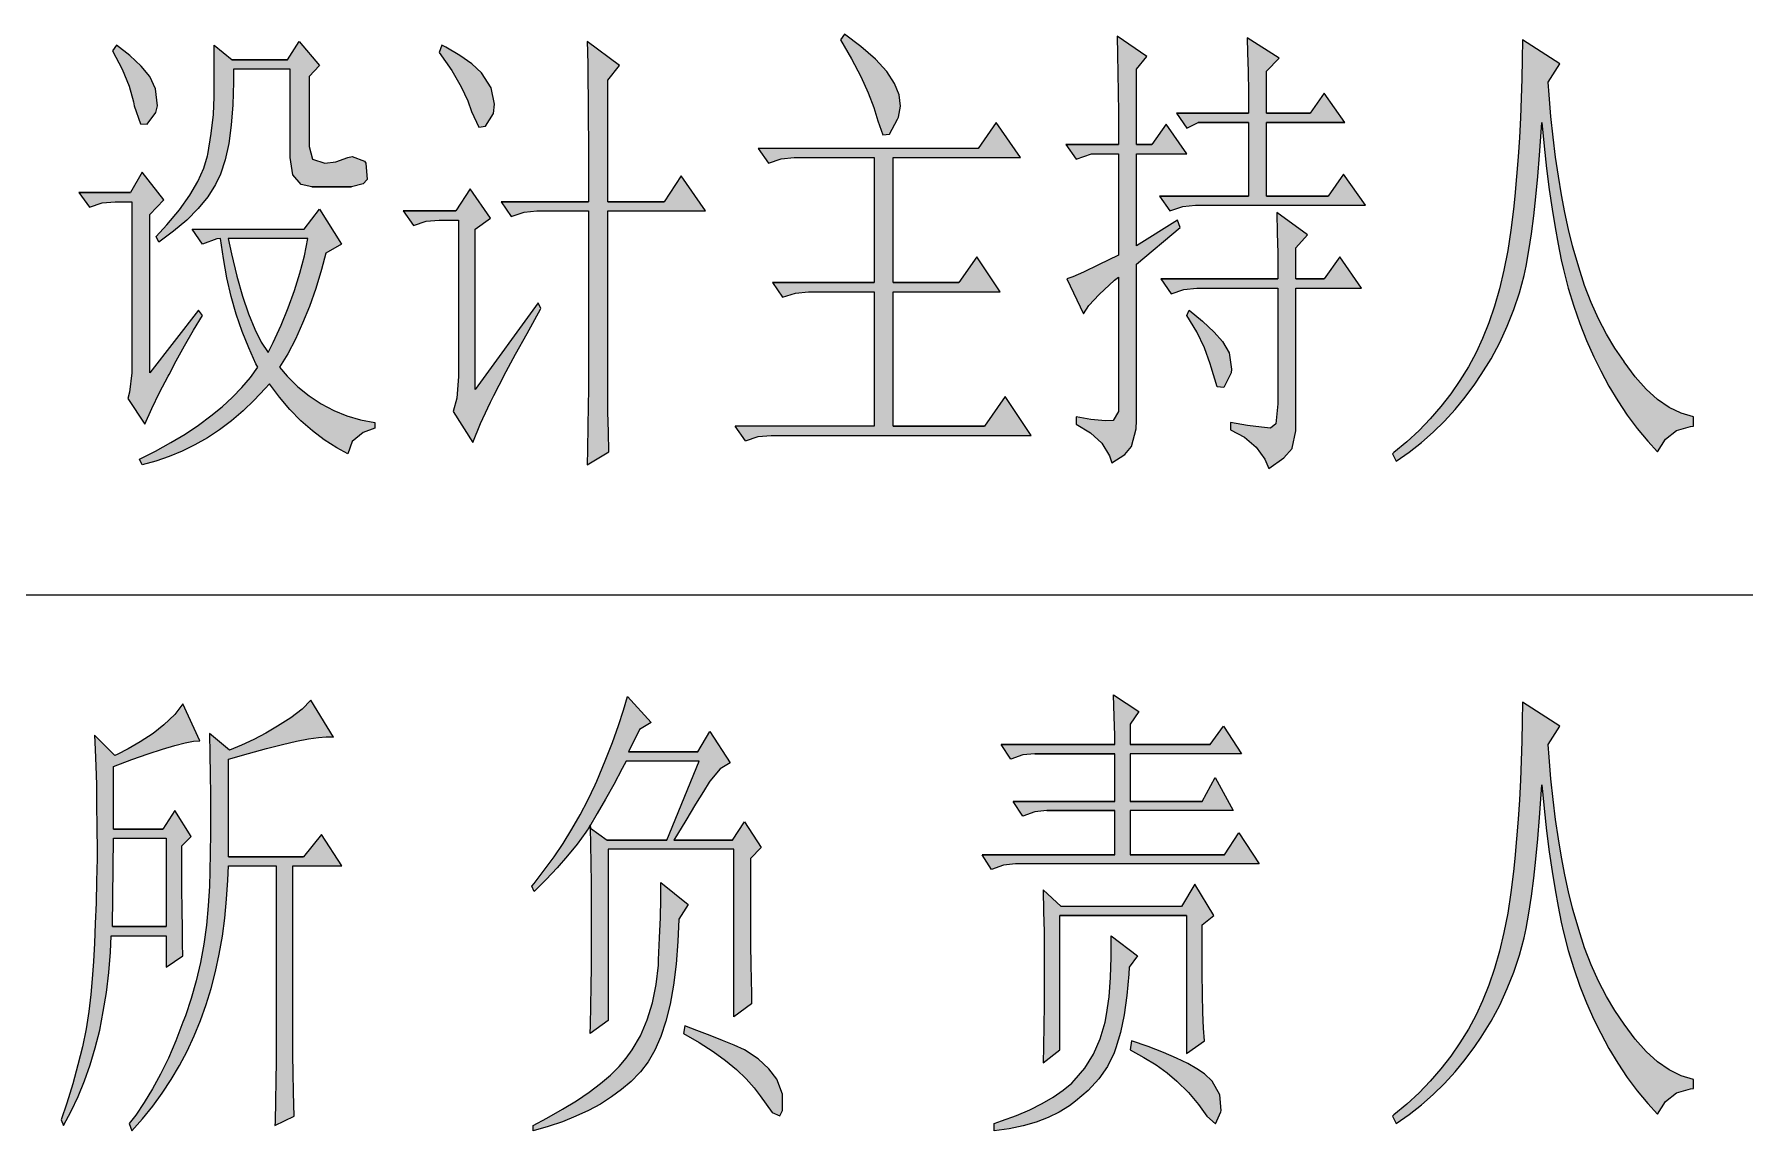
# Model space of a CAD drawing. Extents: x 535358 to 858566, y -185481 to -98609.
# Drawn here: x 754763 to 756158, y -158995 to -158101 of the extents above; entities that cross this region are included whole.
import ezdxf

# ---------------------------------------------------------------- set-up
doc = ezdxf.new("R2010")
doc.units = 0
doc.header["$LTSCALE"] = 1000
doc.header["$MEASUREMENT"] = 0
doc.layers.add('1', color=3, linetype='CONTINUOUS')

msp = doc.modelspace()

# ---------------------------------------------------------------- hatches: boundary and pattern name
at = {"layer": '1'}
h = msp.add_hatch(color=256, dxfattribs=at)
h.paths.add_polyline_path([(754862, -158145.9), (754857.4, -158135.9), (754850.5, -158127.6), (754841.1, -158118.9), (754830.2, -158110.5), (754827.1, -158114.9), (754834.9, -158129.9), (754840.6, -158143.8), (754844.2, -158156.5), (754844.8, -158159.9), (754849.8, -158174.4), (754855.4, -158174.9), (754862.4, -158165.2), (754863.7, -158159.9)])
h.paths.add_polyline_path([(754842.7, -158377.5), (754841, -158393.4), (754839.6, -158398.5), (754853.3, -158419.4), (754859, -158406.7), (754865.4, -158393.6), (754872.4, -158380.2), (754873.2, -158379), (754879, -158367.7), (754885.7, -158355.6), (754893.2, -158342.7), (754900.5, -158330.9), (754897.3, -158326.5), (754857.4, -158377.5), (754857.4, -158248.4), (754868.9, -158236.5), (754851.2, -158214), (754841.7, -158230.5), (754799.7, -158230.5), (754808.2, -158242.5), (754818.5, -158239), (754829.1, -158238), (754842.7, -158238)])
h.paths.add_polyline_path([(754904.8, -158199.8), (754901.6, -158210.7), (754896.7, -158221.4), (754890, -158232.7), (754881.6, -158244.6), (754871.4, -158256.9), (754862.7, -158266.5), (754864.8, -158270.9), (754876.9, -158262.1), (754887.6, -158253), (754896.9, -158243.5), (754904.7, -158233.9), (754911, -158224), (754915.1, -158215.5), (754918.8, -158203.9), (754921.8, -158190.5), (754923.9, -158175.5), (754925.2, -158158.9), (754925.7, -158140.6), (754925.6, -158129.9), (754971.8, -158129.9), (754971.8, -158202), (754974, -158216.1), (754980.9, -158224), (754989.5, -158225.9), (755021.9, -158225.9), (755031.5, -158223.3), (755034.7, -158220), (755033.6, -158206.6), (755032.6, -158205), (755022.4, -158201.1), (755019, -158202), (755009.1, -158205.6), (755000.1, -158206.5), (754990.1, -158203.3), (754987.5, -158193), (754987.5, -158135.9), (754995.9, -158127), (754979.1, -158107.4), (754969.6, -158122.4), (754924.6, -158122.4), (754909.9, -158110.5), (754909.9, -158126.5), (754909.9, -158142.5), (754909.9, -158152.4), (754909.3, -158166.9), (754907.6, -158182.5)])
h.paths.add_polyline_path([(754997.5, -158293.2), (755001.1, -158280), (755013.7, -158272.5), (754995.9, -158244), (754983.3, -158260.5), (754892, -158260.5), (754900.5, -158272.5), (754912.1, -158268.2), (754915.1, -158268), (754917.5, -158284.3), (754920.3, -158300), (754923.9, -158315.2), (754928, -158329.8), (754932.8, -158343.8), (754938.1, -158357.2), (754944, -158370.1), (754945.5, -158372.9), (754939.5, -158381.3), (754932.6, -158389.4), (754924.9, -158397.4), (754916.5, -158405.1), (754907.2, -158412.7), (754897.2, -158420.1), (754886.3, -158427.4), (754874.7, -158434.4), (754862.2, -158441.3), (754849, -158447.9), (754851.2, -158452.5), (754862.3, -158449.5), (754873.2, -158445.8), (754883.9, -158441.4), (754894.3, -158436.3), (754904.5, -158430.5), (754914.4, -158423.9), (754924.1, -158416.6), (754933.5, -158408.6), (754942.6, -158399.9), (754951.5, -158390.4), (754955, -158386.5), (754963.2, -158397.4), (754971.7, -158407.4), (754980.6, -158416.6), (754990, -158424.8), (754999.7, -158432.2), (755009.9, -158438.7), (755019, -158443.5), (755022.5, -158433.5), (755031.5, -158426.1), (755040.9, -158422.5), (755040.9, -158417.9), (755029.3, -158415.8), (755018.1, -158412.6), (755007.4, -158408.3), (754997.2, -158402.9), (754987.4, -158396.4), (754978.2, -158388.8), (754969.5, -158380.1), (754963.3, -158372.9), (754970, -158362), (754976.2, -158350), (754982, -158337.1), (754987.6, -158323.4), (754992.7, -158308.7)])
h.paths.add_polyline_path([(754975.5, -158310.4), (754970.4, -158324.5), (754964.6, -158338.6), (754958, -158352.8), (754953.9, -158360.9), (754948.3, -158352.4), (754943, -158341.8), (754938, -158329.3), (754933.1, -158315), (754928.4, -158298.8), (754924.1, -158280.6), (754921.4, -158268), (754986.4, -158268), (754983.6, -158282.1), (754979.8, -158296.2)], flags=16)
h.paths.add_polyline_path([(755120, -158125.7), (755110.2, -158118.7), (755098.7, -158112.1), (755095.5, -158110.5), (755093.4, -158116.5), (755103.6, -158131.1), (755111.4, -158144.3), (755116.8, -158155.7), (755119.7, -158164.5), (755125.6, -158177.3), (755131.1, -158176.5), (755137.8, -158166.2), (755138.5, -158158.4), (755135.8, -158145.2), (755128, -158133)])
h.paths.add_polyline_path([(755109.1, -158253), (755109.1, -158380.4), (755107.9, -158398.3), (755104.9, -158409), (755120.7, -158434.4), (755127.2, -158418.8), (755133, -158406.1), (755135.3, -158401.5), (755138, -158396), (755142.2, -158387.7), (755148.1, -158376.5), (755155.7, -158362.4), (755165, -158345.4), (755176, -158325.5), (755176.3, -158325), (755174.2, -158320.5), (755122.8, -158391), (755122.8, -158260.5), (755135.3, -158251.5), (755118.6, -158227.5), (755107, -158245.5), (755064, -158245.5), (755072.5, -158257.5), (755082.9, -158254), (755093.4, -158253)])
h.paths.add_polyline_path([(755230.8, -158139), (755240.3, -158127), (755214.1, -158107.4), (755214.2, -158115.9), (755214.5, -158126.4), (755214.6, -158139), (755214.8, -158153.8), (755214.9, -158170.7), (755215, -158189.7), (755215.1, -158210.8), (755215.1, -158234.1), (755215.1, -158238), (755143.8, -158238), (755152.1, -158250), (755162.6, -158246.5), (755173.1, -158245.5), (755215.1, -158245.5), (755215.1, -158379), (755215, -158390.6), (755214.9, -158404.7), (755214.6, -158421.1), (755214.3, -158440.1), (755214.1, -158452.5), (755231.8, -158441.9), (755231.3, -158425.7), (755231, -158409.6), (755230.8, -158393.8), (755230.8, -158386.5), (755230.8, -158245.5), (755310.6, -158245.5), (755290.6, -158217), (755276.9, -158238), (755230.8, -158238)])
h.paths.add_polyline_path([(755447.8, -158161.3), (755451, -158172), (755455.1, -158183.5), (755460.5, -158183), (755467.1, -158170.8), (755467.8, -158169), (755469.5, -158160.1), (755468.5, -158151), (755464.7, -158141.6), (755458.3, -158131.8), (755449.1, -158121.8), (755437.2, -158111.4), (755423.8, -158101.5), (755420.6, -158106), (755429.6, -158121.6), (755437.1, -158136), (755443.2, -158149.2)])
h.paths.add_polyline_path([(755567.4, -158202), (755547.5, -158173.4), (755532.9, -158194.5), (755353.5, -158194.5), (755361.9, -158206.5), (755372.3, -158203), (755382.9, -158202), (755447.9, -158202), (755447.9, -158304), (755365.1, -158304), (755373.4, -158315.9), (755383.9, -158312.5), (755394.4, -158311.5), (755447.9, -158311.5), (755447.9, -158421), (755334.7, -158421), (755343, -158432.9), (755353.4, -158429.5), (755364, -158428.5), (755575.9, -158428.5), (755554.9, -158396.9), (755538.1, -158421), (755463.6, -158421), (755463.6, -158311.5), (755550.7, -158311.5), (755531.8, -158283), (755517.1, -158304), (755463.6, -158304), (755463.6, -158202)])
h.paths.add_polyline_path([(755661.8, -158129.9), (755670.2, -158119.5), (755646.1, -158103), (755646.5, -158117.9), (755646.7, -158133.2), (755647, -158149.1), (755647.1, -158165.4), (755647.2, -158182.3), (755647.2, -158191.5), (755604.2, -158191.5), (755612.6, -158203.4), (755625.2, -158199), (755647.2, -158199), (755647.2, -158281.5), (755631, -158289.5), (755618.6, -158295.5), (755609.9, -158299.3), (755605.2, -158300.9), (755618.8, -158329.4), (755623, -158322.7), (755631.4, -158313.6), (755644, -158302.1), (755647.2, -158299.4), (755647.2, -158409), (755642.9, -158416.5), (755636.5, -158416.7), (755624.7, -158415.5), (755612.6, -158413.5), (755612.6, -158419.4), (755624.4, -158426.3), (755633.5, -158434.9), (755639.8, -158445.3), (755641.9, -158451), (755652.5, -158444), (755657.7, -158437.5), (755661.5, -158423.1), (755661.8, -158416.5), (755661.8, -158289), (755697.6, -158259), (755695.4, -158253), (755661.8, -158274), (755661.8, -158199), (755702.8, -158199), (755686, -158174.9), (755674.5, -158191.5), (755661.8, -158191.5)])
h.paths.add_polyline_path([(755753.1, -158165.9), (755694.4, -158165.9), (755702.8, -158178), (755712.2, -158173.4), (755753.1, -158173.4), (755753.1, -158233.4), (755680.7, -158233.4), (755689.1, -158245.5), (755699.6, -158241.9), (755710.1, -158240.9), (755848.6, -158240.9), (755830.7, -158215.5), (755818.2, -158233.4), (755767.8, -158233.4), (755767.8, -158173.4), (755831.7, -158173.4), (755815, -158149.5), (755803.4, -158165.9), (755767.8, -158165.9), (755767.8, -158131.5), (755778.3, -158120.9), (755752.1, -158104.5), (755752.5, -158116.7), (755752.8, -158131.5), (755753.1, -158149.1)])
h.paths.add_polyline_path([(755791.9, -158308.4), (755845.4, -158308.4), (755827.6, -158283), (755815, -158300.9), (755791.9, -158300.9), (755791.9, -158275.5), (755801.4, -158265), (755776.2, -158246.9), (755776.7, -158263.6), (755777, -158279.6), (755777.2, -158295.2), (755777.2, -158300.9), (755681.8, -158300.9), (755690.1, -158313), (755700.6, -158309.5), (755711.1, -158308.4), (755777.2, -158308.4), (755777.2, -158402.9), (755775.6, -158419.2), (755771, -158422.5), (755763.8, -158421.9), (755752.5, -158420.4), (755738.4, -158417.9), (755738.4, -158424), (755750, -158429.9), (755759.4, -158438), (755766.5, -158448), (755769.9, -158455.4), (755781.9, -158446.8), (755788.7, -158439.1), (755791.7, -158424.8), (755791.9, -158417.9)])
h.paths.add_polyline_path([(755737.3, -158361.3), (755732.1, -158351.9), (755725.2, -158344.3), (755715.8, -158335.5), (755704.9, -158326.5), (755702.8, -158330.9), (755711, -158344), (755717.4, -158357), (755721.9, -158370.1), (755722.7, -158372.9), (755727.7, -158388.8), (755733.2, -158389.4), (755739.1, -158377.4), (755739.4, -158374.4)], flags=17)
h.paths.add_polyline_path([(755991.8, -158181.4), (755992.3, -158173.4), (755994.2, -158192.8), (755996.2, -158211), (755998.4, -158228.1), (756000.7, -158244.1), (756003.1, -158259), (756005.6, -158272.7), (756008.2, -158285.4), (756010.1, -158293.4), (756013.9, -158308.5), (756018.3, -158323.2), (756023.2, -158337.4), (756028.7, -158351.2), (756034.7, -158364.6), (756040.5, -158375.9), (756047.1, -158388.4), (756054.3, -158400.4), (756061.9, -158411.9), (756070.1, -158422.8), (756078.7, -158433.2), (756086.7, -158441.9), (756093.2, -158431.5), (756102.2, -158424.6), (756113.6, -158421.2), (756116, -158421), (756116, -158413.5), (756106, -158410.5), (756096.2, -158405.8), (756086.7, -158399.3), (756077.4, -158390.9), (756068.3, -158380.7), (756059.4, -158368.6), (756059.4, -158368.4), (756051.9, -158357.5), (756045, -158345.9), (756038.6, -158333.4), (756032.6, -158320.2), (756027.2, -158306.2), (756022.4, -158291.3), (756017.9, -158275.8), (756017.4, -158274), (756014.1, -158260.7), (756011.1, -158246.8), (756008.3, -158232.4), (756005.8, -158217.3), (756003.5, -158201.7), (756001.5, -158185.3), (755999.7, -158168.5), (755998.3, -158150.9), (755997.5, -158140.5), (756006.9, -158125.5), (755976.5, -158106), (755976.4, -158121.9), (755976.1, -158137.8), (755975.6, -158153.7), (755974.9, -158169.6), (755974.1, -158185.6), (755973, -158201.5), (755971.7, -158217.4), (755970.3, -158233.4), (755969.2, -158244), (755967.1, -158261.3), (755964.5, -158277.9), (755961.3, -158293.8), (755957.8, -158308.9), (755953.7, -158323.2), (755949.1, -158336.8), (755944, -158349.6), (755938.8, -158360.9), (755932.5, -158372.6), (755925.6, -158383.8), (755918.2, -158394.6), (755910.1, -158404.9), (755901.4, -158415), (755892.2, -158424.6), (755882.3, -158433.7), (755871.8, -158442.4), (755870.6, -158443.5), (755873.7, -158449.4), (755884.1, -158442.1), (755894.2, -158434.3), (755903.7, -158425.8), (755912.9, -158416.9), (755921.6, -158407.4), (755929.9, -158397.3), (755937.7, -158386.7), (755943, -158379), (755950.9, -158366), (755958, -158352.9), (755964.2, -158339.5), (755969.6, -158326), (755974.2, -158312.2), (755977.9, -158298.2), (755979.6, -158290.5), (755981.8, -158277.9), (755983.8, -158264.2), (755985.8, -158249.6), (755987.5, -158234.1), (755989.1, -158217.5), (755990.5, -158200)])
h = msp.add_hatch(color=256, dxfattribs=at)
h.paths.add_polyline_path([(754883.6, -158777.1), (754883.6, -158763), (754891.3, -158755.4), (754877.8, -158734.4), (754868, -158749.5), (754828, -158749.5), (754828, -158698.5), (754842.8, -158692.8), (754856, -158688.1), (754867.7, -158684.2), (754877.8, -158681.2), (754886.3, -158679.1), (754893.2, -158677.8), (754898.2, -158677.5), (754884.5, -158647.4), (754877.9, -158656), (754869, -158664.5), (754860.2, -158671.5), (754849.7, -158678.4), (754839.8, -158684.1), (754830.8, -158688.6), (754829, -158689.5), (754812.5, -158673), (754813, -158684.7), (754813.5, -158698.1), (754813.9, -158713), (754814.1, -158729.6), (754814.4, -158747.7), (754814.5, -158767.5), (754814.5, -158773.5), (754814.1, -158792), (754813.7, -158809.7), (754813, -158826.4), (754812.3, -158842.4), (754811.5, -158857.5), (754810.6, -158871.6), (754809.5, -158884.4), (754807.8, -158898.2), (754805.5, -158912.3), (754802.5, -158926.9), (754798.9, -158941.8), (754794.6, -158957.1), (754789.8, -158972.8), (754785.2, -158986.4), (754787.2, -158991), (754793.4, -158979.5), (754799.1, -158967.4), (754804.3, -158954.8), (754808.9, -158941.6), (754813, -158927.8), (754816.6, -158913.4), (754819.5, -158898.3), (754822.1, -158882.7), (754824, -158866.4), (754825.4, -158849.7), (754826.1, -158836.5), (754870.9, -158836.5), (754870.9, -158862), (754884.5, -158852.9), (754884.2, -158843.1), (754884, -158830.6), (754883.8, -158815.5), (754883.6, -158797.7)])
h.paths.add_polyline_path([(754828, -158756.9), (754870.9, -158756.9), (754870.9, -158829), (754827.1, -158829)], flags=16)
h.paths.add_polyline_path([(754921.6, -158692.5), (754937.9, -158687.8), (754952.7, -158683.8), (754965.7, -158680.5), (754977.1, -158677.9), (754986.9, -158675.9), (754994.9, -158674.7), (755001.2, -158674.2), (755007.1, -158674.3), (754988.8, -158644.5), (754981.7, -158651.6), (754972.5, -158658.7), (754961.5, -158665.5), (754952, -158671.2), (754942.2, -158676.5), (754932.2, -158681.1), (754922.5, -158685), (754906, -158671.5), (754906.4, -158688.3), (754906.7, -158704.9), (754906.9, -158721.2), (754906.9, -158737.3), (754906.9, -158753.1), (754906.6, -158768.7), (754906.3, -158784.1), (754906, -158796), (754905.1, -158812.1), (754903.6, -158827.8), (754901.4, -158843.2), (754898.7, -158858.3), (754895.2, -158873.1), (754891.2, -158887.5), (754886.5, -158901.7), (754884.5, -158906.9), (754878.6, -158922), (754872.6, -158936.1), (754866.2, -158949.2), (754859.7, -158961.3), (754852.9, -158972.5), (754846, -158982.6), (754840.7, -158989.5), (754842.7, -158995.4), (754851.5, -158985.6), (754859.8, -158975.3), (754867.6, -158964.7), (754874.8, -158953.6), (754881.6, -158942.2), (754887.8, -158930.4), (754893.5, -158918.1), (754898.7, -158905.6), (754903.3, -158892.6), (754907.4, -158879.3), (754911, -158865.5), (754914.1, -158851.4), (754916.6, -158836.9), (754918.6, -158822), (754920.1, -158806.6), (754921.2, -158791), (754921.6, -158779.4), (754960.5, -158779.4), (754960.5, -158908.4), (754960.5, -158923.3), (754960.4, -158938.7), (754960.1, -158954.6), (754959.9, -158971.1), (754959.6, -158988.2), (754959.5, -158991), (754975.1, -158983.4), (754974.6, -158964.3), (754974.3, -158947.9), (754974.1, -158934), (754974.1, -158929.4), (754974.1, -158779.4), (755014.1, -158779.4), (754997.5, -158754), (754982.9, -158772), (754921.6, -158772)])
h.paths.add_polyline_path([(755231.2, -158765.9), (755333.5, -158765.9), (755333.5, -158902.5), (755348.1, -158892), (755347.9, -158883.5), (755347.7, -158872.7), (755347.5, -158859.5), (755347.3, -158844), (755347.3, -158826.1), (755347.2, -158805.9), (755347.2, -158783.3), (755347.2, -158773.5), (755355.9, -158764.5), (755342.2, -158743.5), (755332.5, -158758.5), (755284.8, -158758.5), (755294.5, -158742.4), (755302.4, -158729.1), (755308.8, -158718.7), (755313.6, -158711.1), (755314, -158710.5), (755322.5, -158700.3), (755330.6, -158695.5), (755314, -158669.9), (755304.3, -158686.5), (755247.8, -158686.5), (755256.6, -158668.4), (755266.3, -158662.5), (755246.8, -158641.5), (755243.7, -158652.5), (755239.7, -158665), (755234.7, -158678.8), (755228.8, -158693.9), (755221.8, -158710.3), (755220.5, -158713.4), (755214.7, -158725.8), (755208.4, -158737.9), (755201.6, -158749.6), (755194.6, -158761.1), (755187, -158772.2), (755179.1, -158783.1), (755170.7, -158793.8), (755168.9, -158796), (755170.9, -158800.4), (755180.7, -158790.7), (755189.7, -158781.1), (755198.1, -158771.4), (755205.9, -158761.7), (755212.9, -158752), (755215.9, -158747.6), (755222.2, -158736.9), (755229, -158725.2), (755235.8, -158713), (755242.7, -158700.1), (755245.9, -158694), (755305.3, -158694), (755278.9, -158758.5), (755230.3, -158758.5), (755216.7, -158748.7), (755217, -158761.8), (755217.2, -158777.4), (755217.5, -158793.4), (755217.6, -158809.7), (755217.6, -158826.3), (755217.6, -158829), (755217.6, -158845.4), (755217.5, -158861.7), (755217.3, -158877.7), (755217.1, -158893.6), (755216.8, -158909.2), (755216.6, -158916), (755231.2, -158905.5)])
h.paths.add_polyline_path([(755278.2, -158906.1), (755281.7, -158892.1), (755284.5, -158876.6), (755286.6, -158859.6), (755288, -158841.2), (755288.7, -158822.9), (755296.5, -158810.9), (755274.1, -158793), (755274, -158806.5), (755273.7, -158821.5), (755273.1, -158838.1), (755272.3, -158856.2), (755272.2, -158860.5), (755270.4, -158876.3), (755267.3, -158891.1), (755263, -158904.9), (755257.4, -158917.9), (755250.7, -158929.4), (755245.9, -158936.3), (755240.1, -158943.1), (755233.1, -158950), (755224.9, -158956.9), (755215.7, -158963.9), (755205.3, -158970.9), (755193.8, -158977.9), (755181.2, -158985.1), (755169.9, -158991), (755169.9, -158995.4), (755182.2, -158991.9), (755193.9, -158988), (755204.8, -158983.6), (755215.2, -158978.8), (755224.8, -158973.6), (755233.8, -158967.8), (755242.1, -158961.7), (755249.8, -158955.2), (755257.6, -158947.5), (755263.8, -158939.3), (755269.2, -158929.7), (755274.1, -158918.6)])
h.paths.add_polyline_path([(755353.4, -158936.7), (755342.2, -158929.4), (755333.8, -158925.7), (755324.5, -158921.8), (755314.4, -158917.7), (755303.4, -158913.6), (755293.6, -158909.9), (755292.6, -158916), (755305.3, -158923.4), (755316.7, -158930.8), (755326.9, -158938.2), (755335.9, -158945.6), (755343.7, -158953), (755350.2, -158960.4), (755355, -158967), (755364.8, -158980.5), (755371.1, -158983.3), (755373.4, -158979), (755373.4, -158965.5), (755368.6, -158953.4), (755362.2, -158944.8)])
h.paths.add_polyline_path([(755638.3, -158942.9), (755643.7, -158931.8), (755645.1, -158927.9), (755648.9, -158915.4), (755651.8, -158901), (755654.1, -158885.2), (755655.6, -158867.7), (755655.9, -158862), (755662.6, -158852.9), (755641.3, -158836.5), (755641.3, -158854), (755640.8, -158870.6), (755639.5, -158886.1), (755637.5, -158900.6), (755636.4, -158906.9), (755632.4, -158920.6), (755626.9, -158933), (755619.8, -158944.3), (755611.2, -158954.4), (755609.1, -158956.5), (755602, -158962.4), (755593.9, -158967.9), (755584.9, -158973.2), (755574.9, -158978.3), (755564, -158982.9), (755551.9, -158987.4), (755545.8, -158989.5), (755545.8, -158995.4), (755558, -158993.8), (755569.4, -158991.4), (755580.1, -158988.4), (755589.9, -158984.6), (755598.9, -158980.2), (755607.2, -158975.1), (755612.1, -158971.4), (755622.5, -158962.7), (755631.2, -158953.2)])
h.paths.add_polyline_path([(755717.2, -158949), (755711.2, -158944.9), (755703.7, -158940.6), (755694.5, -158936.2), (755683.8, -158931.6), (755671.5, -158926.8), (755657.8, -158922), (755656.8, -158929.4), (755668, -158935.6), (755678, -158941.8), (755687, -158948.3), (755694.8, -158955), (755694.9, -158955), (755704.2, -158964.3), (755712.3, -158973.9), (755719.2, -158983.4), (755726.3, -158989.9), (755730.6, -158980.1), (755730.9, -158979), (755729.8, -158966.2), (755723.7, -158955.1)])
h.paths.add_polyline_path([(755715.3, -158827.5), (755725, -158819.9), (755709.4, -158794.5), (755698.7, -158812.5), (755600.4, -158812.5), (755585.7, -158798.9), (755586.1, -158816.6), (755586.5, -158833.2), (755586.6, -158848.7), (755586.7, -158863.2), (755586.7, -158864.9), (755586.7, -158878.5), (755586.5, -158893.2), (755586.3, -158909.5), (755586, -158927), (755585.7, -158939.9), (755599.3, -158929.4), (755599.3, -158819.9), (755702.6, -158819.9), (755702.6, -158932.5), (755717.2, -158922), (755716.6, -158911.7), (755716.1, -158899.1), (755715.8, -158884.2), (755715.4, -158866.9), (755715.3, -158847.4)])
h.paths.add_polyline_path([(755656.8, -158688), (755747.4, -158688), (755732.8, -158665.5), (755722, -158680.4), (755656.8, -158680.4), (755656.8, -158664), (755663.7, -158653.5), (755643.2, -158640), (755643.8, -158657.8), (755644.1, -158673.2), (755644.2, -158680.4), (755551.6, -158680.4), (755559.4, -158692.5), (755569.1, -158689), (755578.9, -158688), (755644.2, -158688), (755644.2, -158727), (755561.4, -158727), (755569.2, -158739), (755578.9, -158735.5), (755588.7, -158734.4), (755644.2, -158734.4), (755644.2, -158770.5), (755536, -158770.5), (755543.8, -158782.5), (755553.5, -158779), (755563.3, -158777.9), (755762, -158777.9), (755745.4, -158752.5), (755733.7, -158770.5), (755656.8, -158770.5), (755656.8, -158734.4), (755740.6, -158734.4), (755725.9, -158707.5), (755715.3, -158727), (755656.8, -158727)])
h.paths.add_polyline_path([(755997.5, -158680.5), (756006.9, -158665.5), (755976.5, -158646), (755976.4, -158661.9), (755976.1, -158677.8), (755975.6, -158693.7), (755974.9, -158709.6), (755974.1, -158725.6), (755973, -158741.5), (755971.7, -158757.4), (755970.3, -158773.4), (755969.2, -158784), (755967.1, -158801.3), (755964.5, -158817.9), (755961.3, -158833.8), (755957.8, -158848.9), (755953.7, -158863.2), (755949.1, -158876.8), (755944, -158889.6), (755938.8, -158900.9), (755932.5, -158912.6), (755925.6, -158923.8), (755918.2, -158934.6), (755910.1, -158944.9), (755901.4, -158955), (755892.2, -158964.6), (755882.3, -158973.7), (755871.8, -158982.4), (755870.6, -158983.5), (755873.7, -158989.4), (755884.1, -158982.1), (755894.2, -158974.3), (755903.7, -158965.8), (755912.9, -158956.9), (755921.6, -158947.4), (755929.9, -158937.3), (755937.7, -158926.7), (755943, -158919), (755950.9, -158906), (755958, -158892.9), (755964.2, -158879.5), (755969.6, -158866), (755974.2, -158852.2), (755977.9, -158838.2), (755979.6, -158830.5), (755981.8, -158817.9), (755983.8, -158804.2), (755985.8, -158789.6), (755987.5, -158774.1), (755989.1, -158757.5), (755990.5, -158740), (755991.8, -158721.4), (755992.3, -158713.4), (755994.2, -158732.8), (755996.2, -158751), (755998.4, -158768.1), (756000.7, -158784.1), (756003.1, -158799), (756005.6, -158812.7), (756008.2, -158825.4), (756010.1, -158833.4), (756013.9, -158848.5), (756018.3, -158863.2), (756023.2, -158877.4), (756028.7, -158891.2), (756034.7, -158904.6), (756040.5, -158915.9), (756047.1, -158928.4), (756054.3, -158940.4), (756061.9, -158951.9), (756070.1, -158962.8), (756078.7, -158973.2), (756086.7, -158981.9), (756093.2, -158971.5), (756102.2, -158964.6), (756113.6, -158961.2), (756116, -158961), (756116, -158953.5), (756106, -158950.5), (756096.2, -158945.8), (756086.7, -158939.3), (756077.4, -158930.9), (756068.3, -158920.7), (756059.4, -158908.6), (756059.4, -158908.4), (756051.9, -158897.5), (756045, -158885.9), (756038.6, -158873.4), (756032.6, -158860.2), (756027.2, -158846.2), (756022.4, -158831.3), (756017.9, -158815.8), (756017.4, -158814), (756014.1, -158800.7), (756011.1, -158786.8), (756008.3, -158772.4), (756005.8, -158757.3), (756003.5, -158741.7), (756001.5, -158725.3), (755999.7, -158708.5), (755998.3, -158690.9)])

# ---------------------------------------------------------------- linework, layer by layer
for p, q in [((755753.1, -158173.4), (755712.2, -158173.4)), ((755625.2, -158199), (755647.2, -158199)), ((755382.9, -158202), (755447.9, -158202)), ((755173.1, -158245.5), (755215.1, -158245.5)), ((755394.4, -158311.5), (755447.9, -158311.5)), ((755711.1, -158308.4), (755777.2, -158308.4)), ((755343, -158432.9), (755334.7, -158421)), ((755447.9, -158421), (755334.7, -158421)), ((754704.3, -158558.4), (759384.3, -158558.4))]:
    msp.add_line(p, q, dxfattribs=at)
for points in [[(755451, -158172), (755455.1, -158183.5), (755460.5, -158183), (755467.1, -158170.8), (755467.8, -158169), (755469.5, -158160.1), (755468.5, -158151), (755464.7, -158141.6), (755458.3, -158131.8), (755449.1, -158121.8), (755437.2, -158111.4), (755423.8, -158101.5), (755420.6, -158106), (755429.6, -158121.6), (755437.1, -158136), (755443.2, -158149.2), (755447.8, -158161.3)], [(755641.9, -158451), (755652.5, -158444), (755657.7, -158437.5), (755661.5, -158423.1), (755661.8, -158416.5), (755661.8, -158289), (755697.6, -158259), (755695.4, -158253), (755661.8, -158274), (755661.8, -158199), (755702.8, -158199), (755686, -158174.9), (755674.5, -158191.5), (755661.8, -158191.5), (755674.5, -158191.5), (755661.8, -158191.5), (755661.8, -158129.9), (755670.2, -158119.5), (755646.1, -158103), (755646.5, -158117.9), (755646.7, -158133.2), (755647, -158149.1), (755647.1, -158165.4), (755647.2, -158182.3), (755647.2, -158191.5), (755604.2, -158191.5), (755647.2, -158191.5), (755604.2, -158191.5), (755604.2, -158191.5), (755612.6, -158203.4), (755625.2, -158199), (755647.2, -158199), (755647.2, -158281.5), (755631, -158289.5), (755618.6, -158295.5), (755609.9, -158299.3), (755605.2, -158300.9), (755618.8, -158329.4), (755623, -158322.7), (755631.4, -158313.6), (755644, -158302.1), (755647.2, -158299.4), (755647.2, -158409), (755642.9, -158416.5), (755636.5, -158416.7), (755636.5, -158416.7), (755624.7, -158415.5), (755612.6, -158413.5), (755612.6, -158419.4), (755624.4, -158426.3), (755633.5, -158434.9), (755639.8, -158445.3)], [(754849.8, -158174.4), (754855.4, -158174.9), (754862.4, -158165.2), (754863.7, -158159.9), (754862, -158145.9), (754857.4, -158135.9), (754850.5, -158127.6), (754841.1, -158118.9), (754830.2, -158110.5), (754827.1, -158114.9), (754834.9, -158129.9), (754840.6, -158143.8), (754844.2, -158156.5), (754844.8, -158159.9)], [(754925.6, -158129.9), (754925.7, -158140.6), (754925.2, -158158.9), (754923.9, -158175.5), (754921.8, -158190.5), (754918.8, -158203.9), (754915.1, -158215.5), (754911, -158224), (754904.7, -158233.9), (754896.9, -158243.5), (754887.6, -158253), (754876.9, -158262.1), (754864.8, -158270.9), (754862.7, -158266.5), (754871.4, -158256.9), (754881.6, -158244.6), (754890, -158232.7), (754896.7, -158221.4), (754901.6, -158210.7), (754904.6, -158200.5), (754904.8, -158199.5), (754907.6, -158182.5), (754909.3, -158166.9), (754909.9, -158152.4), (754909.9, -158142.5), (754909.9, -158126.5), (754909.9, -158110.5), (754924.6, -158122.4), (754969.6, -158122.4), (754924.6, -158122.4), (754969.6, -158122.4), (754979.1, -158107.4), (754995.9, -158127), (754987.5, -158135.9), (754987.5, -158193), (754990.1, -158203.3), (755000.1, -158206.5), (755009.1, -158205.6), (755019, -158202), (755022.4, -158201.1), (755032.6, -158205), (755033.6, -158206.6), (755034.7, -158220), (755031.5, -158223.3), (755021.9, -158225.9), (754989.5, -158225.9), (755006.4, -158225.9), (755021.9, -158225.9), (754989.5, -158225.9), (754980.9, -158224), (754974, -158216.1), (754971.8, -158202), (754971.8, -158129.9)], [(755119.7, -158164.5), (755125.6, -158177.3), (755131.1, -158176.5), (755137.8, -158166.2), (755138.5, -158158.4), (755135.8, -158145.2), (755128, -158133), (755120, -158125.7), (755110.2, -158118.7), (755098.7, -158112.1), (755095.5, -158110.5), (755093.4, -158116.5), (755103.6, -158131.1), (755111.4, -158144.3), (755116.8, -158155.7)], [(755214.1, -158107.4), (755214.2, -158115.9), (755214.5, -158126.4), (755214.6, -158139), (755214.8, -158153.8), (755214.9, -158170.7), (755215, -158189.7), (755215.1, -158210.8), (755215.1, -158234.1), (755215.1, -158238), (755143.8, -158238), (755215.1, -158238), (755143.8, -158238), (755143.8, -158238), (755152.1, -158250), (755162.6, -158246.5), (755173.1, -158245.5), (755215.1, -158245.5), (755215.1, -158379), (755215, -158390.6), (755214.9, -158404.7), (755214.6, -158421.1), (755214.3, -158440.1), (755214.1, -158452.5), (755231.8, -158441.9), (755231.3, -158425.7), (755231, -158409.6), (755230.8, -158393.8), (755230.8, -158386.5), (755230.8, -158245.5), (755310.6, -158245.5), (755290.6, -158217), (755276.9, -158238), (755230.8, -158238), (755276.9, -158238), (755230.8, -158238), (755230.8, -158139), (755240.3, -158127)], [(755767.8, -158173.4), (755831.7, -158173.4), (755767.8, -158173.4), (755831.7, -158173.4), (755767.8, -158173.4), (755831.7, -158173.4), (755815, -158149.5), (755803.4, -158165.9), (755767.8, -158165.9), (755803.4, -158165.9), (755767.8, -158165.9), (755767.8, -158131.5), (755778.3, -158120.9), (755752.1, -158104.5), (755752.5, -158116.7), (755752.8, -158131.5), (755753.1, -158149.1), (755753.1, -158165.9), (755694.4, -158165.9), (755753.1, -158165.9), (755694.4, -158165.9), (755694.4, -158165.9), (755702.8, -158178), (755712.2, -158173.4), (755753.1, -158173.4), (755753.1, -158233.4), (755680.7, -158233.4), (755753.1, -158233.4), (755680.7, -158233.4), (755680.7, -158233.4), (755689.1, -158245.5), (755699.6, -158241.9), (755710.1, -158240.9), (755848.6, -158240.9), (755830.7, -158215.5), (755818.2, -158233.4), (755767.8, -158233.4), (755818.2, -158233.4), (755767.8, -158233.4)], [(755884.1, -158442.1), (755894.2, -158434.3), (755903.7, -158425.8), (755912.9, -158416.9), (755921.6, -158407.4), (755929.9, -158397.3), (755937.7, -158386.7), (755943, -158379), (755950.9, -158366), (755958, -158352.9), (755964.2, -158339.5), (755969.6, -158326), (755974.2, -158312.2), (755977.9, -158298.2), (755979.6, -158290.5), (755981.8, -158277.9), (755983.8, -158264.2), (755985.8, -158249.6), (755987.5, -158234.1), (755989.1, -158217.5), (755990.5, -158200), (755991.8, -158181.4), (755992.3, -158173.4), (755994.2, -158192.8), (755996.2, -158211), (755998.4, -158228.1), (756000.7, -158244.1), (756003.1, -158259), (756005.6, -158272.7), (756008.2, -158285.4), (756010.1, -158293.4), (756013.9, -158308.5), (756018.3, -158323.2), (756023.2, -158337.4), (756028.7, -158351.2), (756034.7, -158364.6), (756040.5, -158375.9), (756047.1, -158388.4), (756054.3, -158400.4), (756061.9, -158411.9), (756070.1, -158422.8), (756078.7, -158433.2), (756086.7, -158441.9), (756093.2, -158431.5), (756102.2, -158424.6), (756113.6, -158421.2), (756116, -158421), (756116, -158413.5), (756106, -158410.5), (756096.2, -158405.8), (756086.7, -158399.3), (756077.4, -158390.9), (756068.3, -158380.7), (756059.4, -158368.6), (756059.4, -158368.4), (756051.9, -158357.5), (756045, -158345.9), (756038.6, -158333.4), (756032.6, -158320.2), (756027.2, -158306.2), (756022.4, -158291.3), (756017.9, -158275.8), (756017.4, -158274), (756014.1, -158260.7), (756011.1, -158246.8), (756008.3, -158232.4), (756005.8, -158217.3), (756003.5, -158201.7), (756001.5, -158185.3), (755999.7, -158168.5), (755998.3, -158150.9), (755997.5, -158140.5), (756006.9, -158125.5), (755976.5, -158106), (755976.4, -158121.9), (755976.1, -158137.8), (755975.6, -158153.7), (755974.9, -158169.6), (755974.1, -158185.6), (755973, -158201.5), (755971.7, -158217.4), (755970.3, -158233.4), (755969.2, -158244), (755967.1, -158261.3), (755964.5, -158277.9), (755961.3, -158293.8), (755957.8, -158308.9), (755953.7, -158323.2), (755949.1, -158336.8), (755944, -158349.6), (755938.8, -158360.9), (755932.5, -158372.6), (755925.6, -158383.8), (755918.2, -158394.6), (755910.1, -158404.9), (755901.4, -158415), (755892.2, -158424.6), (755882.3, -158433.7), (755871.8, -158442.4), (755870.6, -158443.5), (755873.7, -158449.4)], [(754865.4, -158393.6), (754872.4, -158380.2), (754873.2, -158379), (754879, -158367.7), (754885.7, -158355.6), (754893.2, -158342.7), (754900.5, -158330.9), (754897.3, -158326.5), (754857.4, -158377.5), (754857.4, -158248.4), (754868.9, -158236.5), (754851.2, -158214), (754841.7, -158230.5), (754799.7, -158230.5), (754841.7, -158230.5), (754799.7, -158230.5), (754799.7, -158230.5), (754808.2, -158242.5), (754818.5, -158239), (754829.1, -158238), (754842.7, -158238), (754842.7, -158377.5), (754842.7, -158377.5), (754841, -158393.4), (754839.6, -158398.5), (754853.3, -158419.4), (754859, -158406.7)], [(755107, -158245.5), (755064, -158245.5), (755107, -158245.5), (755064, -158245.5), (755072.5, -158257.5), (755082.9, -158254), (755093.4, -158253), (755109.1, -158253), (755109.1, -158380.4), (755107.9, -158398.3), (755104.9, -158409), (755120.7, -158434.4), (755127.2, -158418.8), (755133, -158406.1), (755135.3, -158401.5), (755138, -158396), (755142.2, -158387.7), (755148.1, -158376.5), (755155.7, -158362.4), (755165, -158345.4), (755176, -158325.5), (755176.3, -158325), (755174.2, -158320.5), (755122.8, -158391), (755122.8, -158260.5), (755135.3, -158251.5), (755118.6, -158227.5)], [(754978.2, -158388.8), (754987.4, -158396.4), (754997.2, -158402.9), (755007.4, -158408.3), (755018.1, -158412.6), (755029.3, -158415.8), (755040.9, -158417.9), (755040.9, -158422.5), (755031.5, -158426.1), (755022.5, -158433.5), (755019, -158443.5), (755009.9, -158438.7), (754999.7, -158432.2), (754990, -158424.8), (754980.6, -158416.6), (754971.7, -158407.4), (754963.2, -158397.4), (754955, -158386.5), (754951.5, -158390.4), (754942.6, -158399.9), (754933.5, -158408.6), (754924.1, -158416.6), (754914.4, -158423.9), (754904.5, -158430.5), (754894.3, -158436.3), (754883.9, -158441.4), (754873.2, -158445.8), (754862.3, -158449.5), (754851.2, -158452.5), (754849, -158447.9), (754862.2, -158441.3), (754874.7, -158434.4), (754886.3, -158427.4), (754897.2, -158420.1), (754907.2, -158412.7), (754916.5, -158405.1), (754924.9, -158397.4), (754932.6, -158389.4), (754939.5, -158381.3), (754945.5, -158372.9), (754944, -158370.1), (754938.1, -158357.2), (754932.8, -158343.8), (754928, -158329.8), (754923.9, -158315.2), (754920.3, -158300), (754917.5, -158284.3), (754915.1, -158268), (754912.1, -158268.2), (754900.5, -158272.5), (754892, -158260.5), (754983.3, -158260.5), (754995.9, -158244), (755013.7, -158272.5), (755001.1, -158280), (754997.5, -158293.2), (754992.7, -158308.7), (754987.6, -158323.4), (754982, -158337.1), (754976.2, -158350), (754970, -158362), (754963.3, -158372.9), (754969.5, -158380.1)], [(755788.7, -158439), (755791.7, -158424.8), (755791.9, -158417.9), (755791.9, -158308.4), (755845.4, -158308.4), (755827.6, -158283), (755815, -158300.9), (755791.9, -158300.9), (755815, -158300.9), (755791.9, -158300.9), (755791.9, -158275.5), (755801.4, -158265), (755776.2, -158246.9), (755776.7, -158263.6), (755777, -158279.6), (755777.2, -158295.2), (755777.2, -158300.9), (755681.8, -158300.9), (755777.2, -158300.9), (755681.8, -158300.9), (755681.8, -158300.9), (755690.1, -158313), (755700.6, -158309.5), (755711.1, -158308.4), (755777.2, -158308.4), (755777.2, -158402.9), (755775.6, -158419.2), (755771, -158422.5), (755763.8, -158421.9), (755752.5, -158420.4), (755738.4, -158417.9), (755738.4, -158424), (755750, -158429.9), (755759.4, -158438), (755766.5, -158448), (755769.9, -158455.4), (755781.9, -158446.8), (755788.7, -158439.1)], [(754948.3, -158352.4), (754953.9, -158360.9), (754958, -158352.8), (754964.6, -158338.6), (754970.4, -158324.5), (754975.5, -158310.4), (754979.8, -158296.2), (754983.6, -158282.1), (754986.4, -158268), (754921.4, -158268), (754924.1, -158280.6), (754928.4, -158298.8), (754933.1, -158315), (754938, -158329.3), (754943, -158341.8)], [(755721.9, -158370.1), (755717.4, -158357), (755711, -158344), (755702.8, -158330.9), (755704.9, -158326.5), (755715.8, -158335.5), (755725.2, -158344.3), (755732.1, -158351.9), (755737.3, -158361.3), (755739.4, -158374.4), (755739.1, -158377.4), (755733.2, -158389.4), (755727.7, -158388.8), (755722.7, -158372.9)], [(754959.5, -158991), (754975.1, -158983.4), (754974.6, -158964.3), (754974.3, -158947.9), (754974.1, -158934), (754974.1, -158929.4), (754974.1, -158779.4), (755014.1, -158779.4), (754997.5, -158754), (754982.9, -158772), (754921.6, -158772), (754982.9, -158772), (754921.6, -158772), (754921.6, -158692.5), (754937.9, -158687.8), (754952.7, -158683.8), (754965.7, -158680.5), (754977.1, -158677.9), (754986.9, -158675.9), (754994.9, -158674.7), (755001.2, -158674.2), (755005.9, -158674.2), (755007.2, -158674.5), (754988.8, -158644.5), (754981.7, -158651.6), (754972.5, -158658.7), (754961.5, -158665.5), (754952, -158671.2), (754942.2, -158676.5), (754932.2, -158681.1), (754922.5, -158685), (754906, -158671.5), (754906.4, -158688.3), (754906.7, -158704.9), (754906.9, -158721.2), (754906.9, -158737.3), (754906.9, -158753.1), (754906.6, -158768.7), (754906.3, -158784.1), (754906, -158796), (754905.1, -158812.1), (754903.6, -158827.8), (754901.4, -158843.2), (754898.7, -158858.3), (754895.2, -158873.1), (754891.2, -158887.5), (754886.5, -158901.7), (754884.5, -158906.9), (754878.6, -158922), (754872.6, -158936.1), (754866.2, -158949.2), (754859.7, -158961.3), (754852.9, -158972.5), (754846, -158982.6), (754840.7, -158989.5), (754842.7, -158995.4), (754851.5, -158985.6), (754859.8, -158975.3), (754867.6, -158964.7), (754874.8, -158953.6), (754881.6, -158942.2), (754887.8, -158930.4), (754893.5, -158918.1), (754898.7, -158905.6), (754903.3, -158892.6), (754907.4, -158879.3), (754911, -158865.5), (754914.1, -158851.4), (754916.6, -158836.9), (754918.6, -158822), (754920.1, -158806.6), (754921.2, -158791), (754921.6, -158779.4), (754960.5, -158779.4), (754960.5, -158908.4), (754960.5, -158923.3), (754960.4, -158938.7), (754960.1, -158954.6), (754959.9, -158971.1), (754959.6, -158988.2)], [(755217.6, -158826.3), (755217.6, -158809.7), (755217.5, -158793.4), (755217.2, -158777.4), (755217, -158761.8), (755216.7, -158748.7), (755230.3, -158758.5), (755230.3, -158758.5), (755278.9, -158758.5), (755230.3, -158758.5), (755278.9, -158758.5), (755305.3, -158694), (755245.9, -158694), (755242.7, -158700.1), (755235.8, -158713), (755229, -158725.2), (755222.2, -158736.9), (755215.9, -158747.6), (755215.6, -158748), (755216.6, -158746.4), (755216.7, -158748.7), (755215.6, -158748), (755216.6, -158746.4), (755215.9, -158747.6), (755212.9, -158752), (755205.9, -158761.7), (755198.1, -158771.4), (755189.7, -158781.1), (755180.7, -158790.7), (755170.9, -158800.4), (755168.9, -158796), (755170.7, -158793.8), (755179.1, -158783.1), (755187, -158772.2), (755194.6, -158761.1), (755201.6, -158749.6), (755208.4, -158737.9), (755214.7, -158725.8), (755220.5, -158713.4), (755221.8, -158710.3), (755228.8, -158693.9), (755234.7, -158678.8), (755239.7, -158665), (755243.7, -158652.5), (755246.8, -158641.5), (755266.3, -158662.5), (755256.6, -158668.4), (755247.8, -158686.5), (755304.3, -158686.5), (755247.8, -158686.5), (755304.3, -158686.5), (755314, -158669.9), (755330.6, -158695.5), (755322.5, -158700.3), (755314, -158710.5), (755313.6, -158711.1), (755308.8, -158718.7), (755302.4, -158729.1), (755294.5, -158742.4), (755284.8, -158758.5), (755332.5, -158758.5), (755284.8, -158758.5), (755332.5, -158758.5), (755342.2, -158743.5), (755355.9, -158764.5), (755347.2, -158773.5), (755347.2, -158783.3), (755347.2, -158805.9), (755347.3, -158826.1), (755347.3, -158844), (755347.5, -158859.5), (755347.7, -158872.7), (755347.9, -158883.5), (755348.1, -158892), (755333.5, -158902.5), (755333.5, -158765.9), (755231.2, -158765.9), (755231.2, -158905.5), (755216.6, -158916), (755216.8, -158909.2), (755217.1, -158893.6), (755217.3, -158877.7), (755217.5, -158861.7), (755217.6, -158845.4), (755217.6, -158829)], [(755740.6, -158734.4), (755656.8, -158734.4), (755656.8, -158770.5), (755733.7, -158770.5), (755656.8, -158770.5), (755733.7, -158770.5), (755745.4, -158752.5), (755762, -158777.9), (755563.3, -158777.9), (755553.5, -158779), (755543.8, -158782.5), (755536, -158770.5), (755536, -158770.5), (755644.2, -158770.5), (755536, -158770.5), (755644.2, -158770.5), (755644.2, -158734.4), (755588.7, -158734.4), (755644.2, -158734.4), (755588.7, -158734.4), (755578.9, -158735.5), (755569.2, -158739), (755561.4, -158727), (755561.4, -158727), (755644.2, -158727), (755561.4, -158727), (755644.2, -158727), (755644.2, -158688), (755578.9, -158688), (755644.2, -158688), (755578.9, -158688), (755569.1, -158689), (755559.4, -158692.5), (755551.6, -158680.4), (755551.6, -158680.4), (755644.2, -158680.4), (755551.6, -158680.4), (755644.2, -158680.4), (755644.1, -158673.2), (755643.8, -158657.8), (755643.2, -158640), (755663.7, -158653.5), (755656.8, -158664), (755656.8, -158680.4), (755722, -158680.4), (755656.8, -158680.4), (755722, -158680.4), (755732.8, -158665.5), (755747.4, -158688), (755656.8, -158688), (755656.8, -158727), (755715.3, -158727), (755656.8, -158727), (755715.3, -158727), (755725.9, -158707.5)], [(755884.1, -158982.1), (755894.2, -158974.3), (755903.7, -158965.8), (755912.9, -158956.9), (755921.6, -158947.4), (755929.9, -158937.3), (755937.7, -158926.7), (755943, -158919), (755950.9, -158906), (755958, -158892.9), (755964.2, -158879.5), (755969.6, -158866), (755974.2, -158852.2), (755977.9, -158838.2), (755979.6, -158830.5), (755981.8, -158817.9), (755983.8, -158804.2), (755985.8, -158789.6), (755987.5, -158774.1), (755989.1, -158757.5), (755990.5, -158740), (755991.8, -158721.4), (755992.3, -158713.4), (755994.2, -158732.8), (755996.2, -158751), (755998.4, -158768.1), (756000.7, -158784.1), (756003.1, -158799), (756005.6, -158812.7), (756008.2, -158825.4), (756010.1, -158833.4), (756013.9, -158848.5), (756018.3, -158863.2), (756023.2, -158877.4), (756028.7, -158891.2), (756034.7, -158904.6), (756040.5, -158915.9), (756047.1, -158928.4), (756054.3, -158940.4), (756061.9, -158951.9), (756070.1, -158962.8), (756078.7, -158973.2), (756086.7, -158981.9), (756093.2, -158971.5), (756102.2, -158964.6), (756113.6, -158961.2), (756116, -158961), (756116, -158953.5), (756106, -158950.5), (756096.2, -158945.8), (756086.7, -158939.3), (756077.4, -158930.9), (756068.3, -158920.7), (756059.4, -158908.6), (756059.4, -158908.4), (756051.9, -158897.5), (756045, -158885.9), (756038.6, -158873.4), (756032.6, -158860.2), (756027.2, -158846.2), (756022.4, -158831.3), (756017.9, -158815.8), (756017.4, -158814), (756014.1, -158800.7), (756011.1, -158786.8), (756008.3, -158772.4), (756005.8, -158757.3), (756003.5, -158741.7), (756001.5, -158725.3), (755999.7, -158708.5), (755998.3, -158690.9), (755997.5, -158680.5), (756006.9, -158665.5), (755976.5, -158646), (755976.4, -158661.9), (755976.1, -158677.8), (755975.6, -158693.7), (755974.9, -158709.6), (755974.1, -158725.6), (755973, -158741.5), (755971.7, -158757.4), (755970.3, -158773.4), (755969.2, -158784), (755967.1, -158801.3), (755964.5, -158817.9), (755961.3, -158833.8), (755957.8, -158848.9), (755953.7, -158863.2), (755949.1, -158876.8), (755944, -158889.6), (755938.8, -158900.9), (755932.5, -158912.6), (755925.6, -158923.8), (755918.2, -158934.6), (755910.1, -158944.9), (755901.4, -158955), (755892.2, -158964.6), (755882.3, -158973.7), (755871.8, -158982.4), (755870.6, -158983.5), (755873.7, -158989.4)], [(754813, -158927.8), (754816.6, -158913.4), (754819.5, -158898.3), (754822.1, -158882.7), (754824, -158866.4), (754825.4, -158849.7), (754826.1, -158836.5), (754870.9, -158836.5), (754870.9, -158862), (754884.5, -158852.9), (754884.2, -158843.1), (754884, -158830.6), (754883.8, -158815.5), (754883.6, -158797.7), (754883.6, -158777.1), (754883.6, -158763), (754891.3, -158755.4), (754877.8, -158734.4), (754868, -158749.5), (754828, -158749.5), (754868, -158749.5), (754828, -158749.5), (754828, -158698.5), (754842.8, -158692.8), (754856, -158688.1), (754867.7, -158684.2), (754877.8, -158681.2), (754886.3, -158679.1), (754893.2, -158677.8), (754898.2, -158677.5), (754884.5, -158647.4), (754877.9, -158656), (754869, -158664.5), (754860.2, -158671.5), (754849.7, -158678.4), (754839.8, -158684.1), (754830.8, -158688.6), (754829, -158689.5), (754812.5, -158673), (754813, -158684.7), (754813.5, -158698.1), (754813.9, -158713), (754814.1, -158729.6), (754814.4, -158747.7), (754814.5, -158767.5), (754814.5, -158773.5), (754814.1, -158792), (754813.7, -158809.7), (754813, -158826.4), (754812.3, -158842.4), (754811.5, -158857.5), (754810.6, -158871.6), (754809.5, -158884.4), (754807.8, -158898.2), (754805.5, -158912.3), (754802.5, -158926.9), (754798.9, -158941.8), (754794.6, -158957.1), (754789.8, -158972.8), (754785.2, -158986.4), (754787.2, -158991), (754793.4, -158979.5), (754799.1, -158967.4), (754804.3, -158954.8), (754808.9, -158941.6)], [(754870.9, -158829), (754827.1, -158829), (754870.9, -158829), (754827.1, -158829), (754828, -158756.9), (754870.9, -158756.9)], [(755274.1, -158918.6), (755269.2, -158929.7), (755263.8, -158939.3), (755257.6, -158947.5), (755256.8, -158948.2), (755249.8, -158955.2), (755242.1, -158961.7), (755233.8, -158967.8), (755224.8, -158973.6), (755215.2, -158978.8), (755204.8, -158983.6), (755193.9, -158988), (755182.2, -158991.9), (755169.9, -158995.4), (755169.9, -158991), (755181.2, -158985.1), (755193.8, -158977.9), (755205.3, -158970.9), (755215.7, -158963.9), (755224.9, -158956.9), (755233.1, -158950), (755240.1, -158943.1), (755245.9, -158936.3), (755250.7, -158929.4), (755257.4, -158917.9), (755263, -158904.9), (755267.3, -158891.1), (755270.4, -158876.3), (755272.2, -158860.5), (755272.3, -158856.2), (755273.1, -158838.1), (755273.7, -158821.5), (755274, -158806.5), (755274.1, -158793), (755296.5, -158810.9), (755288.7, -158822.9), (755288, -158841.2), (755286.6, -158859.6), (755284.5, -158876.6), (755281.7, -158892.1), (755278.2, -158906.1)], [(755715.3, -158847.4), (755715.3, -158827.5), (755725, -158819.9), (755709.4, -158794.5), (755698.7, -158812.5), (755600.4, -158812.5), (755585.7, -158798.9), (755586.1, -158816.6), (755586.5, -158833.2), (755586.6, -158848.7), (755586.7, -158863.2), (755586.7, -158864.9), (755586.7, -158878.5), (755586.5, -158893.2), (755586.3, -158909.5), (755586, -158927), (755585.7, -158939.9), (755599.3, -158929.4), (755599.3, -158819.9), (755702.6, -158819.9), (755599.3, -158819.9), (755702.6, -158819.9), (755702.6, -158932.5), (755717.2, -158922), (755716.6, -158911.7), (755716.1, -158899.1), (755715.8, -158884.2), (755715.4, -158866.9)], [(755648.9, -158915.4), (755645.1, -158927.9), (755643.7, -158931.8), (755638.3, -158942.9), (755631.2, -158953.2), (755622.5, -158962.7), (755612.1, -158971.4), (755607.2, -158975.1), (755598.9, -158980.2), (755589.9, -158984.6), (755580.1, -158988.4), (755569.4, -158991.4), (755558, -158993.8), (755545.8, -158995.4), (755545.8, -158989.5), (755551.9, -158987.4), (755564, -158982.9), (755574.9, -158978.3), (755584.9, -158973.2), (755593.9, -158967.9), (755602, -158962.4), (755609.1, -158956.5), (755611.2, -158954.4), (755619.8, -158944.3), (755626.9, -158933), (755632.4, -158920.6), (755636.4, -158906.9), (755637.5, -158900.6), (755639.5, -158886.1), (755640.8, -158870.6), (755641.3, -158854), (755641.3, -158836.5), (755662.6, -158852.9), (755655.9, -158862), (755655.6, -158867.7), (755654.1, -158885.2), (755651.8, -158901)], [(755335.9, -158945.6), (755343.7, -158953), (755350.2, -158960.4), (755355, -158967), (755364.8, -158980.5), (755371.1, -158983.3), (755373.4, -158979), (755373.4, -158965.5), (755368.6, -158953.4), (755362.2, -158944.8), (755353.4, -158936.7), (755342.2, -158929.4), (755333.8, -158925.7), (755324.5, -158921.8), (755314.4, -158917.7), (755303.4, -158913.6), (755293.6, -158909.9), (755292.6, -158916), (755305.3, -158923.4), (755316.7, -158930.8), (755326.9, -158938.2)], [(755694.9, -158955), (755704.2, -158964.3), (755712.3, -158973.9), (755719.2, -158983.4), (755726.3, -158989.9), (755730.6, -158980.1), (755730.9, -158979), (755729.8, -158966.2), (755723.7, -158955.1), (755717.2, -158949), (755711.2, -158944.9), (755703.7, -158940.6), (755694.5, -158936.2), (755683.8, -158931.6), (755671.5, -158926.8), (755657.8, -158922), (755656.8, -158929.4), (755668, -158935.6), (755678, -158941.8), (755687, -158948.3), (755694.8, -158955)]]:
    msp.add_lwpolyline(points, close=True, dxfattribs=at)
msp.add_lwpolyline([(755343, -158432.9), (755353.4, -158429.5), (755364, -158428.5), (755575.9, -158428.5), (755554.9, -158396.9), (755538.1, -158421), (755463.6, -158421), (755538.1, -158421), (755463.6, -158421), (755463.6, -158311.5), (755550.7, -158311.5), (755531.8, -158283), (755517.1, -158304), (755463.6, -158304), (755517.1, -158304), (755463.6, -158304), (755463.6, -158202), (755567.4, -158202), (755547.5, -158173.4), (755532.9, -158194.5), (755353.5, -158194.5), (755361.9, -158206.5), (755372.3, -158203), (755382.9, -158202), (755447.9, -158202), (755447.9, -158304), (755365.1, -158304), (755447.9, -158304), (755365.1, -158304), (755365.1, -158304), (755373.4, -158315.9), (755383.9, -158312.5), (755394.4, -158311.5), (755447.9, -158311.5), (755447.9, -158421)], dxfattribs=at)

doc.saveas('drawing.dxf')
